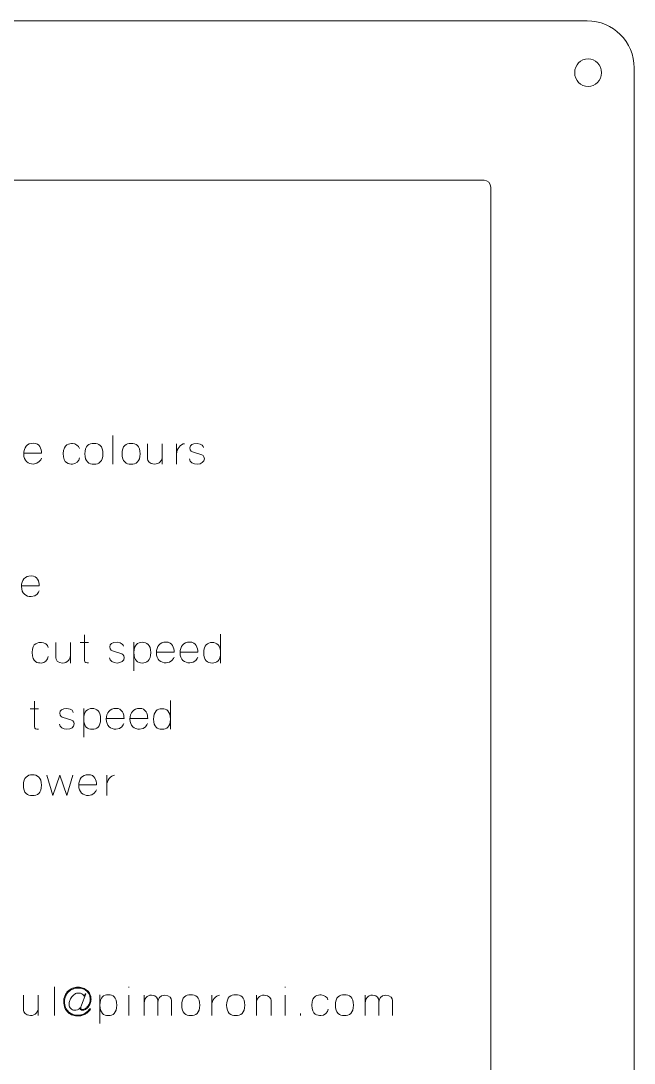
# Model space of a CAD drawing. Header units: inches. Extents: x -20.9 to 23.3, y -6.9 to 3.3.
# Drawn here: x -17.556 to -14.988, y -1.512 to 2.855 of the extents above; entities that cross this region are included whole.
import ezdxf

# ---------------------------------------------------------------- set-up
doc = ezdxf.new("R2010")
doc.units = ezdxf.units.IN
doc.header["$MEASUREMENT"] = 0
doc.layers.add('Layer 1', color=7, linetype='Continuous')

msp = doc.modelspace()

# ---------------------------------------------------------------- linework, layer by layer
at = {"layer": 'Layer 1', "color": 140, "lineweight": 9}
for points, knots in [([(-20.6968, -6.1997), (-20.805, -6.1997), (-20.8936, -6.1111), (-20.8936, -6.0028), (-20.8936, -6.0028), (-20.8936, 2.6586), (-20.8936, 2.6586), (-20.8936, 2.7668), (-20.805, 2.8554), (-20.6968, 2.8554), (-20.6968, 2.8554), (-15.1849, 2.8554), (-15.1849, 2.8554), (-15.0767, 2.8554), (-14.9881, 2.7668), (-14.9881, 2.6586), (-14.9881, 2.6586), (-14.9881, -6.0028), (-14.9881, -6.0028), (-14.9881, -6.1111), (-15.0767, -6.1997), (-15.1849, -6.1997), (-15.1849, -6.1997), (-20.6968, -6.1997), (-20.6968, -6.1997)], [0, 0, 0, 0, 1, 1, 1, 2, 2, 2, 3, 3, 3, 4, 4, 4, 5, 5, 5, 6, 6, 6, 7, 7, 7, 8, 8, 8, 8]), ([(-15.1247, 2.6382), (-15.1247, 2.6061), (-15.1498, 2.5801), (-15.1808, 2.5801), (-15.2118, 2.5801), (-15.2369, 2.6061), (-15.2369, 2.6382), (-15.2369, 2.6703), (-15.2118, 2.6963), (-15.1808, 2.6963), (-15.1498, 2.6963), (-15.1247, 2.6703), (-15.1247, 2.6382)], [0, 0, 0, 0, 1, 1, 1, 2, 2, 2, 3, 3, 3, 4, 4, 4, 4]), ([(-20.4324, -5.5304), (-20.4479, -5.5304), (-20.4605, -5.5169), (-20.4605, -5.5003), (-20.4605, -5.5003), (-20.4605, 2.1578), (-20.4605, 2.1578), (-20.4605, 2.1744), (-20.4479, 2.1879), (-20.4324, 2.1879), (-20.4324, 2.1879), (-15.6166, 2.1879), (-15.6166, 2.1879), (-15.6011, 2.1879), (-15.5885, 2.1744), (-15.5885, 2.1578), (-15.5885, 2.1578), (-15.5885, -5.5003), (-15.5885, -5.5003), (-15.5885, -5.5169), (-15.6011, -5.5304), (-15.6166, -5.5304), (-15.6166, -5.5304), (-20.4324, -5.5304), (-20.4324, -5.5304)], [0, 0, 0, 0, 1, 1, 1, 2, 2, 2, 3, 3, 3, 4, 4, 4, 5, 5, 5, 6, 6, 6, 7, 7, 7, 8, 8, 8, 8])]:
    msp.add_open_spline(points, degree=3, knots=knots, dxfattribs=at)
at = {"layer": 'Layer 1', "color": 222, "lineweight": 9}
for points, knots in [([(-17.1711, 0.9978), (-17.1711, 0.9978), (-17.1711, 1.1179), (-17.1711, 1.1179), (-17.1711, 1.1179), (-17.1711, 0.9978), (-17.1711, 0.9978)], [0, 0, 0, 0, 1, 1, 1, 2, 2, 2, 2]), ([(-17.4693, 1.0434), (-17.4693, 1.0619), (-17.4766, 1.0856), (-17.5031, 1.0856), (-17.5295, 1.0856), (-17.5439, 1.0676), (-17.5439, 1.0401), (-17.5439, 1.0125), (-17.5253, 0.9978), (-17.5031, 0.9985), (-17.4808, 0.9991), (-17.4711, 1.0165), (-17.47, 1.0226), (-17.4711, 1.0165), (-17.4808, 0.9991), (-17.5031, 0.9985), (-17.5253, 0.9978), (-17.5439, 1.0125), (-17.5439, 1.0401), (-17.5439, 1.0676), (-17.5295, 1.0856), (-17.5031, 1.0856), (-17.4766, 1.0856), (-17.4693, 1.0619), (-17.4693, 1.0434), (-17.4693, 1.0434), (-17.5438, 1.0434), (-17.5438, 1.0434), (-17.5438, 1.0434), (-17.4693, 1.0434), (-17.4693, 1.0434)], [0, 0, 0, 0, 1, 1, 1, 2, 2, 2, 3, 3, 3, 4, 4, 4, 5, 5, 5, 6, 6, 6, 7, 7, 7, 8, 8, 8, 9, 9, 9, 10, 10, 10, 10]), ([(-17.3103, 1.025), (-17.3108, 1.011), (-17.3258, 0.9978), (-17.34, 0.9978), (-17.354, 0.9978), (-17.3781, 1.0001), (-17.3781, 1.0419), (-17.3781, 1.0836), (-17.3511, 1.0841), (-17.3393, 1.0841), (-17.3275, 1.0841), (-17.3118, 1.0749), (-17.3108, 1.0633), (-17.3118, 1.0749), (-17.3275, 1.0841), (-17.3393, 1.0841), (-17.3511, 1.0841), (-17.3781, 1.0836), (-17.3781, 1.0419), (-17.3781, 1.0001), (-17.354, 0.9978), (-17.34, 0.9978), (-17.3258, 0.9978), (-17.3108, 1.011), (-17.3103, 1.025)], [0, 0, 0, 0, 1, 1, 1, 2, 2, 2, 3, 3, 3, 4, 4, 4, 5, 5, 5, 6, 6, 6, 7, 7, 7, 8, 8, 8, 8]), ([(-17.2878, 1.0414), (-17.2878, 1.0751), (-17.2706, 1.0849), (-17.25, 1.0849), (-17.2291, 1.0849), (-17.2122, 1.0751), (-17.2122, 1.0414), (-17.2122, 1.0076), (-17.2291, 0.9978), (-17.25, 0.9978), (-17.2706, 0.9978), (-17.2878, 1.0076), (-17.2878, 1.0414)], [0, 0, 0, 0, 1, 1, 1, 2, 2, 2, 3, 3, 3, 4, 4, 4, 4]), ([(-17.2878, 1.0414), (-17.2878, 1.0751), (-17.2706, 1.0849), (-17.25, 1.0849), (-17.2291, 1.0849), (-17.2122, 1.0751), (-17.2122, 1.0414), (-17.2122, 1.0076), (-17.2291, 0.9978), (-17.25, 0.9978), (-17.2706, 0.9978), (-17.2878, 1.0076), (-17.2878, 1.0414)], [0, 0, 0, 0, 1, 1, 1, 2, 2, 2, 3, 3, 3, 4, 4, 4, 4]), ([(-17.1323, 1.0414), (-17.1323, 1.0751), (-17.1151, 1.0849), (-17.0945, 1.0849), (-17.0736, 1.0849), (-17.0567, 1.0751), (-17.0567, 1.0414), (-17.0567, 1.0076), (-17.0736, 0.9978), (-17.0945, 0.9978), (-17.1151, 0.9978), (-17.1323, 1.0076), (-17.1323, 1.0414)], [0, 0, 0, 0, 1, 1, 1, 2, 2, 2, 3, 3, 3, 4, 4, 4, 4]), ([(-17.1323, 1.0414), (-17.1323, 1.0751), (-17.1151, 1.0849), (-17.0945, 1.0849), (-17.0736, 1.0849), (-17.0567, 1.0751), (-17.0567, 1.0414), (-17.0567, 1.0076), (-17.0736, 0.9978), (-17.0945, 0.9978), (-17.1151, 0.9978), (-17.1323, 1.0076), (-17.1323, 1.0414)], [0, 0, 0, 0, 1, 1, 1, 2, 2, 2, 3, 3, 3, 4, 4, 4, 4]), ([(-17.0251, 1.0836), (-17.0251, 1.0836), (-17.0251, 1.0201), (-17.0251, 1.0201), (-17.0251, 1.0125), (-17.0175, 0.9981), (-16.9963, 0.998), (-16.975, 0.9978), (-16.9637, 1.0143), (-16.9637, 1.0296), (-16.9637, 1.0143), (-16.975, 0.9978), (-16.9963, 0.998), (-17.0175, 0.9981), (-17.0251, 1.0125), (-17.0251, 1.0201), (-17.0251, 1.0201), (-17.0251, 1.0836), (-17.0251, 1.0836)], [0, 0, 0, 0, 1, 1, 1, 2, 2, 2, 3, 3, 3, 4, 4, 4, 5, 5, 5, 6, 6, 6, 6]), ([(-16.9637, 1.0836), (-16.9637, 1.0836), (-16.9637, 0.998), (-16.9637, 0.998), (-16.9637, 0.998), (-16.9637, 1.0836), (-16.9637, 1.0836)], [0, 0, 0, 0, 1, 1, 1, 2, 2, 2, 2]), ([(-16.9036, 1.0414), (-16.9041, 1.0606), (-16.8865, 1.0834), (-16.871, 1.0833), (-16.8865, 1.0834), (-16.9041, 1.0606), (-16.9036, 1.0414)], [0, 0, 0, 0, 1, 1, 1, 2, 2, 2, 2]), ([(-16.9036, 0.9978), (-16.9036, 0.9978), (-16.9036, 1.0833), (-16.9036, 1.0833), (-16.9036, 1.0833), (-16.9036, 0.9978), (-16.9036, 0.9978)], [0, 0, 0, 0, 1, 1, 1, 2, 2, 2, 2]), ([(-16.8175, 1.0846), (-16.8385, 1.0851), (-16.8481, 1.0784), (-16.8481, 1.0656), (-16.8481, 1.0526), (-16.8373, 1.0486), (-16.8333, 1.0474), (-16.8333, 1.0474), (-16.8018, 1.0381), (-16.8018, 1.0381), (-16.7976, 1.0371), (-16.7876, 1.0326), (-16.7876, 1.0203), (-16.7876, 1.008), (-16.8008, 0.9978), (-16.8175, 0.9978), (-16.8341, 0.9978), (-16.8493, 1.0066), (-16.8493, 1.0196), (-16.8493, 1.0066), (-16.8341, 0.9978), (-16.8175, 0.9978), (-16.8008, 0.9978), (-16.7876, 1.008), (-16.7876, 1.0203), (-16.7876, 1.0326), (-16.7976, 1.0371), (-16.8018, 1.0381), (-16.8018, 1.0381), (-16.8333, 1.0474), (-16.8333, 1.0474), (-16.8373, 1.0486), (-16.8481, 1.0526), (-16.8481, 1.0656), (-16.8481, 1.0784), (-16.8385, 1.0851), (-16.8175, 1.0846), (-16.7965, 1.0838), (-16.791, 1.0721), (-16.7913, 1.0679), (-16.791, 1.0721), (-16.7965, 1.0838), (-16.8175, 1.0846)], [0, 0, 0, 0, 1, 1, 1, 2, 2, 2, 3, 3, 3, 4, 4, 4, 5, 5, 5, 6, 6, 6, 7, 7, 7, 8, 8, 8, 9, 9, 9, 10, 10, 10, 11, 11, 11, 12, 12, 12, 13, 13, 13, 14, 14, 14, 14]), ([(-17.4786, 0.4879), (-17.4786, 0.5064), (-17.486, 0.53), (-17.5125, 0.53), (-17.5388, 0.53), (-17.5533, 0.512), (-17.5533, 0.4846), (-17.5533, 0.4569), (-17.5346, 0.4422), (-17.5125, 0.4429), (-17.4901, 0.4436), (-17.4805, 0.4609), (-17.4793, 0.4671), (-17.4805, 0.4609), (-17.4901, 0.4436), (-17.5125, 0.4429), (-17.5346, 0.4422), (-17.5533, 0.4569), (-17.5533, 0.4846), (-17.5533, 0.512), (-17.5388, 0.53), (-17.5125, 0.53), (-17.486, 0.53), (-17.4786, 0.5064), (-17.4786, 0.4879), (-17.4786, 0.4879), (-17.5531, 0.4879), (-17.5531, 0.4879), (-17.5531, 0.4879), (-17.4786, 0.4879), (-17.4786, 0.4879)], [0, 0, 0, 0, 1, 1, 1, 2, 2, 2, 3, 3, 3, 4, 4, 4, 5, 5, 5, 6, 6, 6, 7, 7, 7, 8, 8, 8, 9, 9, 9, 10, 10, 10, 10]), ([(-17.2725, 0.1653), (-17.2806, 0.1648), (-17.2895, 0.1645), (-17.2895, 0.1756), (-17.2895, 0.1756), (-17.2895, 0.2822), (-17.2895, 0.2822), (-17.2895, 0.2822), (-17.2895, 0.1756), (-17.2895, 0.1756), (-17.2895, 0.1645), (-17.2806, 0.1648), (-17.2725, 0.1653)], [0, 0, 0, 0, 1, 1, 1, 2, 2, 2, 3, 3, 3, 4, 4, 4, 4]), ([(-16.7195, 0.2849), (-16.7195, 0.2849), (-16.7195, 0.1645), (-16.7195, 0.1645), (-16.7195, 0.1645), (-16.7195, 0.2849), (-16.7195, 0.2849)], [0, 0, 0, 0, 1, 1, 1, 2, 2, 2, 2]), ([(-17.441, 0.1916), (-17.4415, 0.1776), (-17.4565, 0.1645), (-17.4706, 0.1645), (-17.4846, 0.1645), (-17.5088, 0.1668), (-17.5088, 0.2086), (-17.5088, 0.2503), (-17.4818, 0.2508), (-17.47, 0.2508), (-17.4581, 0.2508), (-17.4425, 0.2416), (-17.4415, 0.2299), (-17.4425, 0.2416), (-17.4581, 0.2508), (-17.47, 0.2508), (-17.4818, 0.2508), (-17.5088, 0.2503), (-17.5088, 0.2086), (-17.5088, 0.1668), (-17.4846, 0.1645), (-17.4706, 0.1645), (-17.4565, 0.1645), (-17.4415, 0.1776), (-17.441, 0.1916)], [0, 0, 0, 0, 1, 1, 1, 2, 2, 2, 3, 3, 3, 4, 4, 4, 5, 5, 5, 6, 6, 6, 7, 7, 7, 8, 8, 8, 8]), ([(-17.41, 0.1868), (-17.41, 0.1791), (-17.4023, 0.1648), (-17.3811, 0.1646), (-17.3598, 0.1645), (-17.3485, 0.181), (-17.3485, 0.1963), (-17.3485, 0.181), (-17.3598, 0.1645), (-17.3811, 0.1646), (-17.4023, 0.1648), (-17.41, 0.1791), (-17.41, 0.1868), (-17.41, 0.1868), (-17.41, 0.2503), (-17.41, 0.2503), (-17.41, 0.2503), (-17.41, 0.1868), (-17.41, 0.1868)], [0, 0, 0, 0, 1, 1, 1, 2, 2, 2, 3, 3, 3, 4, 4, 4, 5, 5, 5, 6, 6, 6, 6]), ([(-17.3485, 0.1646), (-17.3485, 0.1646), (-17.3485, 0.2503), (-17.3485, 0.2503), (-17.3485, 0.2503), (-17.3485, 0.1646), (-17.3485, 0.1646)], [0, 0, 0, 0, 1, 1, 1, 2, 2, 2, 2]), ([(-17.3069, 0.2508), (-17.3069, 0.2508), (-17.2721, 0.2508), (-17.2721, 0.2508), (-17.2721, 0.2508), (-17.3069, 0.2508), (-17.3069, 0.2508)], [0, 0, 0, 0, 1, 1, 1, 2, 2, 2, 2]), ([(-17.1528, 0.2513), (-17.1738, 0.2518), (-17.1834, 0.2451), (-17.1834, 0.2323), (-17.1834, 0.2193), (-17.1726, 0.2153), (-17.1686, 0.2141), (-17.1686, 0.2141), (-17.1371, 0.2048), (-17.1371, 0.2048), (-17.133, 0.2038), (-17.123, 0.1993), (-17.123, 0.187), (-17.123, 0.1746), (-17.1361, 0.1645), (-17.1528, 0.1645), (-17.1695, 0.1645), (-17.1846, 0.1733), (-17.1846, 0.1863), (-17.1846, 0.1733), (-17.1695, 0.1645), (-17.1528, 0.1645), (-17.1361, 0.1645), (-17.123, 0.1746), (-17.123, 0.187), (-17.123, 0.1993), (-17.133, 0.2038), (-17.1371, 0.2048), (-17.1371, 0.2048), (-17.1686, 0.2141), (-17.1686, 0.2141), (-17.1726, 0.2153), (-17.1834, 0.2193), (-17.1834, 0.2323), (-17.1834, 0.2451), (-17.1738, 0.2518), (-17.1528, 0.2513), (-17.1318, 0.2504), (-17.1263, 0.2388), (-17.1266, 0.2346), (-17.1263, 0.2388), (-17.1318, 0.2504), (-17.1528, 0.2513)], [0, 0, 0, 0, 1, 1, 1, 2, 2, 2, 3, 3, 3, 4, 4, 4, 5, 5, 5, 6, 6, 6, 7, 7, 7, 8, 8, 8, 9, 9, 9, 10, 10, 10, 11, 11, 11, 12, 12, 12, 13, 13, 13, 14, 14, 14, 14]), ([(-17.0828, 0.2516), (-17.0828, 0.2516), (-17.0828, 0.1313), (-17.0828, 0.1313), (-17.0828, 0.1313), (-17.0828, 0.2516), (-17.0828, 0.2516)], [0, 0, 0, 0, 1, 1, 1, 2, 2, 2, 2]), ([(-17.0826, 0.2081), (-17.0826, 0.2418), (-17.0668, 0.2516), (-17.0475, 0.2516), (-17.0281, 0.2516), (-17.0122, 0.2418), (-17.0122, 0.2081), (-17.0122, 0.1743), (-17.0281, 0.1645), (-17.0475, 0.1645), (-17.0668, 0.1645), (-17.0826, 0.1743), (-17.0826, 0.2081)], [0, 0, 0, 0, 1, 1, 1, 2, 2, 2, 3, 3, 3, 4, 4, 4, 4]), ([(-17.0826, 0.2081), (-17.0826, 0.2418), (-17.0668, 0.2516), (-17.0475, 0.2516), (-17.0281, 0.2516), (-17.0122, 0.2418), (-17.0122, 0.2081), (-17.0122, 0.1743), (-17.0281, 0.1645), (-17.0475, 0.1645), (-17.0668, 0.1645), (-17.0826, 0.1743), (-17.0826, 0.2081)], [0, 0, 0, 0, 1, 1, 1, 2, 2, 2, 3, 3, 3, 4, 4, 4, 4]), ([(-16.9138, 0.2101), (-16.9138, 0.2286), (-16.9211, 0.2523), (-16.9476, 0.2523), (-16.9739, 0.2523), (-16.9884, 0.2343), (-16.9884, 0.2068), (-16.9884, 0.1791), (-16.9698, 0.1645), (-16.9476, 0.1651), (-16.9253, 0.1658), (-16.9156, 0.1831), (-16.9145, 0.1893), (-16.9156, 0.1831), (-16.9253, 0.1658), (-16.9476, 0.1651), (-16.9698, 0.1645), (-16.9884, 0.1791), (-16.9884, 0.2068), (-16.9884, 0.2343), (-16.9739, 0.2523), (-16.9476, 0.2523), (-16.9211, 0.2523), (-16.9138, 0.2286), (-16.9138, 0.2101), (-16.9138, 0.2101), (-16.9883, 0.2101), (-16.9883, 0.2101), (-16.9883, 0.2101), (-16.9138, 0.2101), (-16.9138, 0.2101)], [0, 0, 0, 0, 1, 1, 1, 2, 2, 2, 3, 3, 3, 4, 4, 4, 5, 5, 5, 6, 6, 6, 7, 7, 7, 8, 8, 8, 9, 9, 9, 10, 10, 10, 10]), ([(-16.8147, 0.2101), (-16.8147, 0.2286), (-16.822, 0.2523), (-16.8485, 0.2523), (-16.8748, 0.2523), (-16.8893, 0.2343), (-16.8893, 0.2068), (-16.8893, 0.1791), (-16.8706, 0.1645), (-16.8485, 0.1651), (-16.8261, 0.1658), (-16.8165, 0.1831), (-16.8153, 0.1893), (-16.8165, 0.1831), (-16.8261, 0.1658), (-16.8485, 0.1651), (-16.8706, 0.1645), (-16.8893, 0.1791), (-16.8893, 0.2068), (-16.8893, 0.2343), (-16.8748, 0.2523), (-16.8485, 0.2523), (-16.822, 0.2523), (-16.8147, 0.2286), (-16.8147, 0.2101), (-16.8147, 0.2101), (-16.8891, 0.2101), (-16.8891, 0.2101), (-16.8891, 0.2101), (-16.8147, 0.2101), (-16.8147, 0.2101)], [0, 0, 0, 0, 1, 1, 1, 2, 2, 2, 3, 3, 3, 4, 4, 4, 5, 5, 5, 6, 6, 6, 7, 7, 7, 8, 8, 8, 9, 9, 9, 10, 10, 10, 10]), ([(-16.755, 0.2504), (-16.7356, 0.2504), (-16.7196, 0.2408), (-16.7196, 0.2074), (-16.7196, 0.1741), (-16.7356, 0.1645), (-16.755, 0.1645), (-16.7743, 0.1645), (-16.7901, 0.1741), (-16.7901, 0.2074), (-16.7901, 0.2408), (-16.7743, 0.2504), (-16.755, 0.2504)], [0, 0, 0, 0, 1, 1, 1, 2, 2, 2, 3, 3, 3, 4, 4, 4, 4]), ([(-16.755, 0.2504), (-16.7356, 0.2504), (-16.7196, 0.2408), (-16.7196, 0.2074), (-16.7196, 0.1741), (-16.7356, 0.1645), (-16.755, 0.1645), (-16.7743, 0.1645), (-16.7901, 0.1741), (-16.7901, 0.2074), (-16.7901, 0.2408), (-16.7743, 0.2504), (-16.755, 0.2504)], [0, 0, 0, 0, 1, 1, 1, 2, 2, 2, 3, 3, 3, 4, 4, 4, 4]), ([(-17.4825, -0.1125), (-17.4906, -0.113), (-17.4994, -0.1133), (-17.4994, -0.1021), (-17.4994, -0.1021), (-17.4994, 0.0045), (-17.4994, 0.0045), (-17.4994, 0.0045), (-17.4994, -0.1021), (-17.4994, -0.1021), (-17.4994, -0.1133), (-17.4906, -0.113), (-17.4825, -0.1125)], [0, 0, 0, 0, 1, 1, 1, 2, 2, 2, 3, 3, 3, 4, 4, 4, 4]), ([(-16.9295, 0.0071), (-16.9295, 0.0071), (-16.9295, -0.1133), (-16.9295, -0.1133), (-16.9295, -0.1133), (-16.9295, 0.0071), (-16.9295, 0.0071)], [0, 0, 0, 0, 1, 1, 1, 2, 2, 2, 2]), ([(-17.5169, -0.027), (-17.5169, -0.027), (-17.4821, -0.027), (-17.4821, -0.027), (-17.4821, -0.027), (-17.5169, -0.027), (-17.5169, -0.027)], [0, 0, 0, 0, 1, 1, 1, 2, 2, 2, 2]), ([(-17.3366, -0.0432), (-17.3363, -0.039), (-17.3418, -0.0274), (-17.3628, -0.0265), (-17.3838, -0.026), (-17.3934, -0.0327), (-17.3934, -0.0455), (-17.3934, -0.0585), (-17.3826, -0.0625), (-17.3786, -0.0637), (-17.3786, -0.0637), (-17.3471, -0.073), (-17.3471, -0.073), (-17.343, -0.074), (-17.333, -0.0785), (-17.333, -0.0908), (-17.333, -0.1031), (-17.3461, -0.1133), (-17.3628, -0.1133), (-17.3794, -0.1133), (-17.3946, -0.1045), (-17.3946, -0.0915), (-17.3946, -0.1045), (-17.3794, -0.1133), (-17.3628, -0.1133), (-17.3461, -0.1133), (-17.333, -0.1031), (-17.333, -0.0908), (-17.333, -0.0785), (-17.343, -0.074), (-17.3471, -0.073), (-17.3471, -0.073), (-17.3786, -0.0637), (-17.3786, -0.0637), (-17.3826, -0.0625), (-17.3934, -0.0585), (-17.3934, -0.0455), (-17.3934, -0.0327), (-17.3838, -0.026), (-17.3628, -0.0265), (-17.3418, -0.0274), (-17.3363, -0.039), (-17.3366, -0.0432)], [0, 0, 0, 0, 1, 1, 1, 2, 2, 2, 3, 3, 3, 4, 4, 4, 5, 5, 5, 6, 6, 6, 7, 7, 7, 8, 8, 8, 9, 9, 9, 10, 10, 10, 11, 11, 11, 12, 12, 12, 13, 13, 13, 14, 14, 14, 14]), ([(-17.2928, -0.1465), (-17.2928, -0.1465), (-17.2928, -0.0262), (-17.2928, -0.0262), (-17.2928, -0.0262), (-17.2928, -0.1465), (-17.2928, -0.1465)], [0, 0, 0, 0, 1, 1, 1, 2, 2, 2, 2]), ([(-17.2575, -0.1133), (-17.2381, -0.1133), (-17.2222, -0.1035), (-17.2222, -0.0697), (-17.2222, -0.036), (-17.2381, -0.0262), (-17.2575, -0.0262), (-17.2768, -0.0262), (-17.2926, -0.036), (-17.2926, -0.0697), (-17.2926, -0.1035), (-17.2768, -0.1133), (-17.2575, -0.1133)], [0, 0, 0, 0, 1, 1, 1, 2, 2, 2, 3, 3, 3, 4, 4, 4, 4]), ([(-17.2575, -0.1133), (-17.2381, -0.1133), (-17.2222, -0.1035), (-17.2222, -0.0697), (-17.2222, -0.036), (-17.2381, -0.0262), (-17.2575, -0.0262), (-17.2768, -0.0262), (-17.2926, -0.036), (-17.2926, -0.0697), (-17.2926, -0.1035), (-17.2768, -0.1133), (-17.2575, -0.1133)], [0, 0, 0, 0, 1, 1, 1, 2, 2, 2, 3, 3, 3, 4, 4, 4, 4]), ([(-17.1238, -0.0677), (-17.1238, -0.0492), (-17.1311, -0.0255), (-17.1576, -0.0255), (-17.1839, -0.0255), (-17.1984, -0.0435), (-17.1984, -0.071), (-17.1984, -0.0986), (-17.1798, -0.1133), (-17.1576, -0.1126), (-17.1353, -0.112), (-17.1256, -0.0947), (-17.1245, -0.0885), (-17.1256, -0.0947), (-17.1353, -0.112), (-17.1576, -0.1126), (-17.1798, -0.1133), (-17.1984, -0.0986), (-17.1984, -0.071), (-17.1984, -0.0435), (-17.1839, -0.0255), (-17.1576, -0.0255), (-17.1311, -0.0255), (-17.1238, -0.0492), (-17.1238, -0.0677), (-17.1238, -0.0677), (-17.1983, -0.0677), (-17.1983, -0.0677), (-17.1983, -0.0677), (-17.1238, -0.0677), (-17.1238, -0.0677)], [0, 0, 0, 0, 1, 1, 1, 2, 2, 2, 3, 3, 3, 4, 4, 4, 5, 5, 5, 6, 6, 6, 7, 7, 7, 8, 8, 8, 9, 9, 9, 10, 10, 10, 10]), ([(-17.0246, -0.0677), (-17.0246, -0.0492), (-17.032, -0.0255), (-17.0585, -0.0255), (-17.0848, -0.0255), (-17.0993, -0.0435), (-17.0993, -0.071), (-17.0993, -0.0986), (-17.0806, -0.1133), (-17.0585, -0.1126), (-17.0361, -0.112), (-17.0265, -0.0947), (-17.0253, -0.0885), (-17.0265, -0.0947), (-17.0361, -0.112), (-17.0585, -0.1126), (-17.0806, -0.1133), (-17.0993, -0.0986), (-17.0993, -0.071), (-17.0993, -0.0435), (-17.0848, -0.0255), (-17.0585, -0.0255), (-17.032, -0.0255), (-17.0246, -0.0492), (-17.0246, -0.0677), (-17.0246, -0.0677), (-17.0991, -0.0677), (-17.0991, -0.0677), (-17.0991, -0.0677), (-17.0246, -0.0677), (-17.0246, -0.0677)], [0, 0, 0, 0, 1, 1, 1, 2, 2, 2, 3, 3, 3, 4, 4, 4, 5, 5, 5, 6, 6, 6, 7, 7, 7, 8, 8, 8, 9, 9, 9, 10, 10, 10, 10]), ([(-16.965, -0.0274), (-16.9456, -0.0274), (-16.9296, -0.037), (-16.9296, -0.0703), (-16.9296, -0.1036), (-16.9456, -0.1133), (-16.965, -0.1133), (-16.9843, -0.1133), (-17.0001, -0.1036), (-17.0001, -0.0703), (-17.0001, -0.037), (-16.9843, -0.0274), (-16.965, -0.0274)], [0, 0, 0, 0, 1, 1, 1, 2, 2, 2, 3, 3, 3, 4, 4, 4, 4]), ([(-16.965, -0.0274), (-16.9456, -0.0274), (-16.9296, -0.037), (-16.9296, -0.0703), (-16.9296, -0.1036), (-16.9456, -0.1133), (-16.965, -0.1133), (-16.9843, -0.1133), (-17.0001, -0.1036), (-17.0001, -0.0703), (-17.0001, -0.037), (-16.9843, -0.0274), (-16.965, -0.0274)], [0, 0, 0, 0, 1, 1, 1, 2, 2, 2, 3, 3, 3, 4, 4, 4, 4]), ([(-17.5453, -0.3474), (-17.5453, -0.3138), (-17.5281, -0.304), (-17.5075, -0.304), (-17.4866, -0.304), (-17.4696, -0.3138), (-17.4696, -0.3474), (-17.4696, -0.3813), (-17.4866, -0.3911), (-17.5075, -0.3911), (-17.5281, -0.3911), (-17.5453, -0.3813), (-17.5453, -0.3474)], [0, 0, 0, 0, 1, 1, 1, 2, 2, 2, 3, 3, 3, 4, 4, 4, 4]), ([(-17.5453, -0.3474), (-17.5453, -0.3138), (-17.5281, -0.304), (-17.5075, -0.304), (-17.4866, -0.304), (-17.4696, -0.3138), (-17.4696, -0.3474), (-17.4696, -0.3813), (-17.4866, -0.3911), (-17.5075, -0.3911), (-17.5281, -0.3911), (-17.5453, -0.3813), (-17.5453, -0.3474)], [0, 0, 0, 0, 1, 1, 1, 2, 2, 2, 3, 3, 3, 4, 4, 4, 4]), ([(-17.422, -0.3911), (-17.422, -0.3911), (-17.3925, -0.3056), (-17.3925, -0.3056), (-17.3925, -0.3056), (-17.3628, -0.3911), (-17.3628, -0.3911), (-17.3628, -0.3911), (-17.3382, -0.3056), (-17.3382, -0.3056), (-17.3382, -0.3056), (-17.3628, -0.3911), (-17.3628, -0.3911), (-17.3628, -0.3911), (-17.3925, -0.3056), (-17.3925, -0.3056), (-17.3925, -0.3056), (-17.422, -0.3911), (-17.422, -0.3911), (-17.422, -0.3911), (-17.4466, -0.3056), (-17.4466, -0.3056), (-17.4466, -0.3056), (-17.422, -0.3911), (-17.422, -0.3911)], [0, 0, 0, 0, 1, 1, 1, 2, 2, 2, 3, 3, 3, 4, 4, 4, 5, 5, 5, 6, 6, 6, 7, 7, 7, 8, 8, 8, 8]), ([(-17.239, -0.3454), (-17.239, -0.327), (-17.2463, -0.3033), (-17.2728, -0.3033), (-17.2991, -0.3033), (-17.3136, -0.3213), (-17.3136, -0.3488), (-17.3136, -0.3764), (-17.2949, -0.3911), (-17.2728, -0.3904), (-17.2505, -0.3898), (-17.2408, -0.3724), (-17.2396, -0.3663), (-17.2408, -0.3724), (-17.2505, -0.3898), (-17.2728, -0.3904), (-17.2949, -0.3911), (-17.3136, -0.3764), (-17.3136, -0.3488), (-17.3136, -0.3213), (-17.2991, -0.3033), (-17.2728, -0.3033), (-17.2463, -0.3033), (-17.239, -0.327), (-17.239, -0.3454), (-17.239, -0.3454), (-17.3134, -0.3454), (-17.3134, -0.3454), (-17.3134, -0.3454), (-17.239, -0.3454), (-17.239, -0.3454)], [0, 0, 0, 0, 1, 1, 1, 2, 2, 2, 3, 3, 3, 4, 4, 4, 5, 5, 5, 6, 6, 6, 7, 7, 7, 8, 8, 8, 9, 9, 9, 10, 10, 10, 10]), ([(-17.196, -0.3474), (-17.1964, -0.3283), (-17.1788, -0.3055), (-17.1633, -0.3056), (-17.1788, -0.3055), (-17.1964, -0.3283), (-17.196, -0.3474)], [0, 0, 0, 0, 1, 1, 1, 2, 2, 2, 2]), ([(-17.196, -0.3911), (-17.196, -0.3911), (-17.196, -0.3056), (-17.196, -0.3056), (-17.196, -0.3056), (-17.196, -0.3911), (-17.196, -0.3911)], [0, 0, 0, 0, 1, 1, 1, 2, 2, 2, 2]), ([(-17.4152, -1.3126), (-17.4152, -1.3126), (-17.4152, -1.1925), (-17.4152, -1.1925), (-17.4152, -1.1925), (-17.4152, -1.3126), (-17.4152, -1.3126)], [0, 0, 0, 0, 1, 1, 1, 2, 2, 2, 2]), ([(-17.2835, -1.2214), (-17.2835, -1.2214), (-17.302, -1.2695), (-17.302, -1.2695), (-17.303, -1.2719), (-17.3038, -1.2742), (-17.3044, -1.2764), (-17.3049, -1.2785), (-17.3051, -1.2804), (-17.3049, -1.282), (-17.3046, -1.2836), (-17.304, -1.2849), (-17.3028, -1.2859), (-17.3017, -1.2868), (-17.3001, -1.2873), (-17.2979, -1.2873), (-17.2944, -1.2873), (-17.2908, -1.2862), (-17.287, -1.2839), (-17.2832, -1.2817), (-17.2798, -1.2787), (-17.2766, -1.2749), (-17.2734, -1.271), (-17.2708, -1.2665), (-17.2687, -1.2612), (-17.2666, -1.2559), (-17.2655, -1.2502), (-17.2655, -1.2441), (-17.2655, -1.2372), (-17.2668, -1.2309), (-17.2693, -1.2251), (-17.2719, -1.2193), (-17.2754, -1.2144), (-17.2799, -1.2103), (-17.2844, -1.2062), (-17.2898, -1.203), (-17.296, -1.2007), (-17.3023, -1.1984), (-17.309, -1.1973), (-17.3162, -1.1973), (-17.3243, -1.1973), (-17.3318, -1.1988), (-17.3388, -1.2017), (-17.3457, -1.2046), (-17.3517, -1.2087), (-17.3569, -1.2138), (-17.362, -1.2189), (-17.366, -1.2249), (-17.3688, -1.2317), (-17.3718, -1.2385), (-17.3732, -1.2459), (-17.3732, -1.2538), (-17.3732, -1.2632), (-17.3717, -1.2715), (-17.3686, -1.2787), (-17.3655, -1.2859), (-17.3614, -1.2919), (-17.3562, -1.2967), (-17.351, -1.3015), (-17.3449, -1.3052), (-17.338, -1.3076), (-17.3311, -1.3101), (-17.3238, -1.3113), (-17.3162, -1.3113), (-17.3111, -1.3113), (-17.3062, -1.3106), (-17.3015, -1.3093), (-17.2969, -1.308), (-17.2924, -1.3061), (-17.2883, -1.3037), (-17.2841, -1.3013), (-17.2803, -1.2985), (-17.2769, -1.2953), (-17.2734, -1.2921), (-17.2704, -1.2886), (-17.2679, -1.2849), (-17.2679, -1.2849), (-17.264, -1.2849), (-17.264, -1.2849), (-17.2667, -1.2894), (-17.27, -1.2935), (-17.2739, -1.2971), (-17.2777, -1.3008), (-17.282, -1.3039), (-17.2865, -1.3065), (-17.2911, -1.309), (-17.2959, -1.311), (-17.3009, -1.3124), (-17.306, -1.3138), (-17.3111, -1.3144), (-17.3162, -1.3144), (-17.3236, -1.3144), (-17.331, -1.3133), (-17.3382, -1.3109), (-17.3454, -1.3086), (-17.3519, -1.305), (-17.3575, -1.3), (-17.3632, -1.2951), (-17.3678, -1.2888), (-17.3713, -1.2811), (-17.3748, -1.2735), (-17.3765, -1.2643), (-17.3765, -1.2538), (-17.3765, -1.2451), (-17.3749, -1.2371), (-17.3718, -1.2299), (-17.3686, -1.2226), (-17.3643, -1.2163), (-17.3588, -1.211), (-17.3533, -1.2056), (-17.3468, -1.2015), (-17.3395, -1.1984), (-17.3322, -1.1954), (-17.3244, -1.194), (-17.3162, -1.194), (-17.3087, -1.194), (-17.3017, -1.1951), (-17.2952, -1.1974), (-17.2886, -1.1998), (-17.2829, -1.2031), (-17.278, -1.2075), (-17.2731, -1.2118), (-17.2693, -1.2171), (-17.2664, -1.2233), (-17.2636, -1.2295), (-17.2622, -1.2365), (-17.2622, -1.2441), (-17.2622, -1.2506), (-17.2633, -1.2566), (-17.2655, -1.2622), (-17.2677, -1.2678), (-17.2706, -1.2727), (-17.2741, -1.277), (-17.2776, -1.2812), (-17.2815, -1.2845), (-17.2858, -1.2869), (-17.29, -1.2894), (-17.2942, -1.2906), (-17.2982, -1.2906), (-17.3014, -1.2906), (-17.304, -1.2896), (-17.3059, -1.2877), (-17.3079, -1.2858), (-17.3086, -1.2832), (-17.308, -1.2801), (-17.308, -1.2801), (-17.3084, -1.2801), (-17.3084, -1.2801), (-17.3115, -1.2843), (-17.3151, -1.2871), (-17.3191, -1.2885), (-17.3232, -1.2899), (-17.3271, -1.2906), (-17.331, -1.2906), (-17.3342, -1.2906), (-17.3372, -1.29), (-17.34, -1.2887), (-17.3428, -1.2874), (-17.3452, -1.2857), (-17.3472, -1.2835), (-17.3492, -1.2814), (-17.3508, -1.2788), (-17.3519, -1.2759), (-17.3531, -1.2729), (-17.3537, -1.2698), (-17.3537, -1.2664), (-17.3537, -1.2612), (-17.3527, -1.2558), (-17.3508, -1.2502), (-17.349, -1.2446), (-17.3463, -1.2394), (-17.3429, -1.2346), (-17.3394, -1.2298), (-17.3352, -1.2259), (-17.3304, -1.2229), (-17.3255, -1.2198), (-17.3201, -1.2183), (-17.3142, -1.2183), (-17.3088, -1.2183), (-17.3041, -1.2195), (-17.2999, -1.222), (-17.2956, -1.2245), (-17.2928, -1.228), (-17.2913, -1.2324), (-17.2913, -1.2324), (-17.291, -1.2324), (-17.291, -1.2324), (-17.291, -1.2324), (-17.287, -1.2214), (-17.287, -1.2214), (-17.287, -1.2214), (-17.2835, -1.2214), (-17.2835, -1.2214)], [0, 0, 0, 0, 1, 1, 1, 2, 2, 2, 3, 3, 3, 4, 4, 4, 5, 5, 5, 6, 6, 6, 7, 7, 7, 8, 8, 8, 9, 9, 9, 10, 10, 10, 11, 11, 11, 12, 12, 12, 13, 13, 13, 14, 14, 14, 15, 15, 15, 16, 16, 16, 17, 17, 17, 18, 18, 18, 19, 19, 19, 20, 20, 20, 21, 21, 21, 22, 22, 22, 23, 23, 23, 24, 24, 24, 25, 25, 25, 26, 26, 26, 27, 27, 27, 28, 28, 28, 29, 29, 29, 30, 30, 30, 31, 31, 31, 32, 32, 32, 33, 33, 33, 34, 34, 34, 35, 35, 35, 36, 36, 36, 37, 37, 37, 38, 38, 38, 39, 39, 39, 40, 40, 40, 41, 41, 41, 42, 42, 42, 43, 43, 43, 44, 44, 44, 45, 45, 45, 46, 46, 46, 47, 47, 47, 48, 48, 48, 49, 49, 49, 50, 50, 50, 51, 51, 51, 52, 52, 52, 53, 53, 53, 54, 54, 54, 55, 55, 55, 56, 56, 56, 57, 57, 57, 58, 58, 58, 59, 59, 59, 60, 60, 60, 61, 61, 61, 62, 62, 62, 63, 63, 63, 64, 64, 64, 64]), ([(-17.1042, -1.1923), (-17.1042, -1.1923), (-17.1042, -1.1953), (-17.1042, -1.1953), (-17.1042, -1.1953), (-17.1042, -1.1923), (-17.1042, -1.1923)], [0, 0, 0, 0, 1, 1, 1, 2, 2, 2, 2]), ([(-16.4499, -1.1953), (-16.4499, -1.1953), (-16.4499, -1.1923), (-16.4499, -1.1923), (-16.4499, -1.1923), (-16.4499, -1.1953), (-16.4499, -1.1953)], [0, 0, 0, 0, 1, 1, 1, 2, 2, 2, 2]), ([(-17.5445, -1.2903), (-17.5445, -1.298), (-17.5369, -1.3123), (-17.5157, -1.3124), (-17.4944, -1.3126), (-17.4831, -1.2961), (-17.4831, -1.2808), (-17.4831, -1.2961), (-17.4944, -1.3126), (-17.5157, -1.3124), (-17.5369, -1.3123), (-17.5445, -1.298), (-17.5445, -1.2903), (-17.5445, -1.2903), (-17.5445, -1.2268), (-17.5445, -1.2268), (-17.5445, -1.2268), (-17.5445, -1.2903), (-17.5445, -1.2903)], [0, 0, 0, 0, 1, 1, 1, 2, 2, 2, 3, 3, 3, 4, 4, 4, 5, 5, 5, 6, 6, 6, 6]), ([(-17.4831, -1.3124), (-17.4831, -1.3124), (-17.4831, -1.2268), (-17.4831, -1.2268), (-17.4831, -1.2268), (-17.4831, -1.3124), (-17.4831, -1.3124)], [0, 0, 0, 0, 1, 1, 1, 2, 2, 2, 2]), ([(-17.225, -1.2255), (-17.225, -1.2255), (-17.225, -1.3458), (-17.225, -1.3458), (-17.225, -1.3458), (-17.225, -1.2255), (-17.225, -1.2255)], [0, 0, 0, 0, 1, 1, 1, 2, 2, 2, 2]), ([(-17.2249, -1.269), (-17.2249, -1.2353), (-17.209, -1.2255), (-17.1897, -1.2255), (-17.1704, -1.2255), (-17.1544, -1.2353), (-17.1544, -1.269), (-17.1544, -1.3028), (-17.1704, -1.3126), (-17.1897, -1.3126), (-17.209, -1.3126), (-17.2249, -1.3028), (-17.2249, -1.269)], [0, 0, 0, 0, 1, 1, 1, 2, 2, 2, 3, 3, 3, 4, 4, 4, 4]), ([(-17.2249, -1.269), (-17.2249, -1.2353), (-17.209, -1.2255), (-17.1897, -1.2255), (-17.1704, -1.2255), (-17.1544, -1.2353), (-17.1544, -1.269), (-17.1544, -1.3028), (-17.1704, -1.3126), (-17.1897, -1.3126), (-17.209, -1.3126), (-17.2249, -1.3028), (-17.2249, -1.269)], [0, 0, 0, 0, 1, 1, 1, 2, 2, 2, 3, 3, 3, 4, 4, 4, 4]), ([(-17.1042, -1.227), (-17.1042, -1.227), (-17.1042, -1.3124), (-17.1042, -1.3124), (-17.1042, -1.3128), (-17.1042, -1.227), (-17.1042, -1.227)], [0, 0, 0, 0, 1, 1, 1, 2, 2, 2, 2]), ([(-16.9822, -1.2493), (-16.9822, -1.2417), (-16.9872, -1.2273), (-17.0084, -1.2272), (-17.0295, -1.227), (-17.039, -1.2435), (-17.039, -1.2588), (-17.039, -1.2435), (-17.0295, -1.227), (-17.0084, -1.2272), (-16.9872, -1.2273), (-16.9822, -1.2417), (-16.9822, -1.2493), (-16.9822, -1.2493), (-16.9822, -1.3126), (-16.9822, -1.3126), (-16.9822, -1.3126), (-16.9822, -1.2493), (-16.9822, -1.2493)], [0, 0, 0, 0, 1, 1, 1, 2, 2, 2, 3, 3, 3, 4, 4, 4, 5, 5, 5, 6, 6, 6, 6]), ([(-17.039, -1.2272), (-17.039, -1.2272), (-17.039, -1.3126), (-17.039, -1.3126), (-17.039, -1.3126), (-17.039, -1.2272), (-17.039, -1.2272)], [0, 0, 0, 0, 1, 1, 1, 2, 2, 2, 2]), ([(-16.9249, -1.2493), (-16.9249, -1.2417), (-16.9323, -1.2273), (-16.9534, -1.2272), (-16.9746, -1.227), (-16.9822, -1.2435), (-16.9822, -1.2588), (-16.9822, -1.2435), (-16.9746, -1.227), (-16.9534, -1.2272), (-16.9323, -1.2273), (-16.9249, -1.2417), (-16.9249, -1.2493), (-16.9249, -1.2493), (-16.9249, -1.3126), (-16.9249, -1.3126), (-16.9249, -1.3126), (-16.9249, -1.2493), (-16.9249, -1.2493)], [0, 0, 0, 0, 1, 1, 1, 2, 2, 2, 3, 3, 3, 4, 4, 4, 5, 5, 5, 6, 6, 6, 6]), ([(-16.8824, -1.269), (-16.8824, -1.2353), (-16.8652, -1.2255), (-16.8446, -1.2255), (-16.8237, -1.2255), (-16.8068, -1.2353), (-16.8068, -1.269), (-16.8068, -1.3028), (-16.8237, -1.3126), (-16.8446, -1.3126), (-16.8652, -1.3126), (-16.8824, -1.3028), (-16.8824, -1.269)], [0, 0, 0, 0, 1, 1, 1, 2, 2, 2, 3, 3, 3, 4, 4, 4, 4]), ([(-16.8824, -1.269), (-16.8824, -1.2353), (-16.8652, -1.2255), (-16.8446, -1.2255), (-16.8237, -1.2255), (-16.8068, -1.2353), (-16.8068, -1.269), (-16.8068, -1.3028), (-16.8237, -1.3126), (-16.8446, -1.3126), (-16.8652, -1.3126), (-16.8824, -1.3028), (-16.8824, -1.269)], [0, 0, 0, 0, 1, 1, 1, 2, 2, 2, 3, 3, 3, 4, 4, 4, 4]), ([(-16.7569, -1.269), (-16.7574, -1.2498), (-16.7397, -1.227), (-16.7242, -1.2272), (-16.7397, -1.227), (-16.7574, -1.2498), (-16.7569, -1.269)], [0, 0, 0, 0, 1, 1, 1, 2, 2, 2, 2]), ([(-16.7569, -1.3126), (-16.7569, -1.3126), (-16.7569, -1.2272), (-16.7569, -1.2272), (-16.7569, -1.2272), (-16.7569, -1.3126), (-16.7569, -1.3126)], [0, 0, 0, 0, 1, 1, 1, 2, 2, 2, 2]), ([(-16.6942, -1.269), (-16.6942, -1.2353), (-16.677, -1.2255), (-16.6564, -1.2255), (-16.6356, -1.2255), (-16.6186, -1.2353), (-16.6186, -1.269), (-16.6186, -1.3028), (-16.6356, -1.3126), (-16.6564, -1.3126), (-16.677, -1.3126), (-16.6942, -1.3028), (-16.6942, -1.269)], [0, 0, 0, 0, 1, 1, 1, 2, 2, 2, 3, 3, 3, 4, 4, 4, 4]), ([(-16.6942, -1.269), (-16.6942, -1.2353), (-16.677, -1.2255), (-16.6564, -1.2255), (-16.6356, -1.2255), (-16.6186, -1.2353), (-16.6186, -1.269), (-16.6186, -1.3028), (-16.6356, -1.3126), (-16.6564, -1.3126), (-16.677, -1.3126), (-16.6942, -1.3028), (-16.6942, -1.269)], [0, 0, 0, 0, 1, 1, 1, 2, 2, 2, 3, 3, 3, 4, 4, 4, 4]), ([(-16.5079, -1.3126), (-16.5079, -1.3126), (-16.5079, -1.2493), (-16.5079, -1.2493), (-16.5079, -1.2417), (-16.5156, -1.2273), (-16.5367, -1.2272), (-16.5581, -1.227), (-16.5692, -1.2435), (-16.5692, -1.2588), (-16.5692, -1.2435), (-16.5581, -1.227), (-16.5367, -1.2272), (-16.5156, -1.2273), (-16.5079, -1.2417), (-16.5079, -1.2493), (-16.5079, -1.2493), (-16.5079, -1.3126), (-16.5079, -1.3126)], [0, 0, 0, 0, 1, 1, 1, 2, 2, 2, 3, 3, 3, 4, 4, 4, 5, 5, 5, 6, 6, 6, 6]), ([(-16.5692, -1.3126), (-16.5692, -1.3126), (-16.5692, -1.2272), (-16.5692, -1.2272), (-16.5692, -1.2272), (-16.5692, -1.3126), (-16.5692, -1.3126)], [0, 0, 0, 0, 1, 1, 1, 2, 2, 2, 2]), ([(-16.4499, -1.3124), (-16.4499, -1.3124), (-16.4499, -1.227), (-16.4499, -1.227), (-16.4499, -1.227), (-16.4499, -1.3128), (-16.4499, -1.3124)], [0, 0, 0, 0, 1, 1, 1, 2, 2, 2, 2]), ([(-16.2994, -1.3126), (-16.3134, -1.3126), (-16.3375, -1.3103), (-16.3375, -1.2685), (-16.3375, -1.2268), (-16.3106, -1.2263), (-16.2987, -1.2263), (-16.2869, -1.2263), (-16.2712, -1.2355), (-16.2702, -1.2472), (-16.2712, -1.2355), (-16.2869, -1.2263), (-16.2987, -1.2263), (-16.3106, -1.2263), (-16.3375, -1.2268), (-16.3375, -1.2685), (-16.3375, -1.3103), (-16.3134, -1.3126), (-16.2994, -1.3126), (-16.2852, -1.3126), (-16.2702, -1.2995), (-16.2698, -1.2855), (-16.2702, -1.2995), (-16.2852, -1.3126), (-16.2994, -1.3126)], [0, 0, 0, 0, 1, 1, 1, 2, 2, 2, 3, 3, 3, 4, 4, 4, 5, 5, 5, 6, 6, 6, 7, 7, 7, 8, 8, 8, 8]), ([(-16.2389, -1.269), (-16.2389, -1.2353), (-16.2217, -1.2255), (-16.2011, -1.2255), (-16.1802, -1.2255), (-16.1633, -1.2353), (-16.1633, -1.269), (-16.1633, -1.3028), (-16.1802, -1.3126), (-16.2011, -1.3126), (-16.2217, -1.3126), (-16.2389, -1.3028), (-16.2389, -1.269)], [0, 0, 0, 0, 1, 1, 1, 2, 2, 2, 3, 3, 3, 4, 4, 4, 4]), ([(-16.2389, -1.269), (-16.2389, -1.2353), (-16.2217, -1.2255), (-16.2011, -1.2255), (-16.1802, -1.2255), (-16.1633, -1.2353), (-16.1633, -1.269), (-16.1633, -1.3028), (-16.1802, -1.3126), (-16.2011, -1.3126), (-16.2217, -1.3126), (-16.2389, -1.3028), (-16.2389, -1.269)], [0, 0, 0, 0, 1, 1, 1, 2, 2, 2, 3, 3, 3, 4, 4, 4, 4]), ([(-16.0571, -1.2493), (-16.0571, -1.2417), (-16.0621, -1.2273), (-16.0832, -1.2272), (-16.1044, -1.227), (-16.1139, -1.2435), (-16.1139, -1.2588), (-16.1139, -1.2435), (-16.1044, -1.227), (-16.0832, -1.2272), (-16.0621, -1.2273), (-16.0571, -1.2417), (-16.0571, -1.2493), (-16.0571, -1.2493), (-16.0571, -1.3126), (-16.0571, -1.3126), (-16.0571, -1.3126), (-16.0571, -1.2493), (-16.0571, -1.2493)], [0, 0, 0, 0, 1, 1, 1, 2, 2, 2, 3, 3, 3, 4, 4, 4, 5, 5, 5, 6, 6, 6, 6]), ([(-16.1139, -1.2272), (-16.1139, -1.2272), (-16.1139, -1.3126), (-16.1139, -1.3126), (-16.1139, -1.3126), (-16.1139, -1.2272), (-16.1139, -1.2272)], [0, 0, 0, 0, 1, 1, 1, 2, 2, 2, 2]), ([(-15.9998, -1.2493), (-15.9998, -1.2417), (-16.0071, -1.2273), (-16.0283, -1.2272), (-16.0494, -1.227), (-16.0571, -1.2435), (-16.0571, -1.2588), (-16.0571, -1.2435), (-16.0494, -1.227), (-16.0283, -1.2272), (-16.0071, -1.2273), (-15.9998, -1.2417), (-15.9998, -1.2493), (-15.9998, -1.2493), (-15.9998, -1.3126), (-15.9998, -1.3126), (-15.9998, -1.3126), (-15.9998, -1.2493), (-15.9998, -1.2493)], [0, 0, 0, 0, 1, 1, 1, 2, 2, 2, 3, 3, 3, 4, 4, 4, 5, 5, 5, 6, 6, 6, 6]), ([(-16.3847, -1.3126), (-16.3847, -1.3126), (-16.3847, -1.3035), (-16.3847, -1.3035), (-16.3847, -1.3035), (-16.3847, -1.3126), (-16.3847, -1.3126)], [0, 0, 0, 0, 1, 1, 1, 2, 2, 2, 2])]:
    msp.add_open_spline(points, degree=3, knots=knots, dxfattribs=at)

doc.saveas('drawing.dxf')
